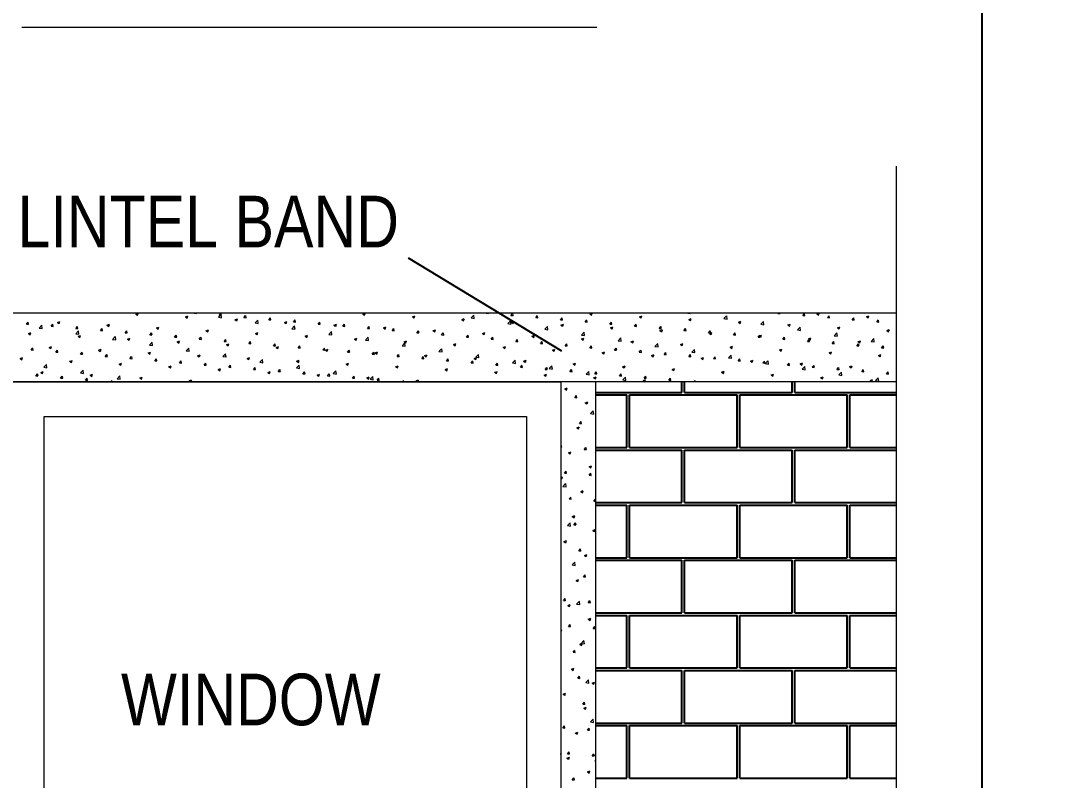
# Model space of a CAD drawing. Header units: metres. Extents: x 385023 to 385532, y 1408468 to 1408621.
# Drawn here: x 385198.04 to 385206.05, y 1408488.89 to 1408494.77 of the extents above; entities that cross this region are included whole.
import ezdxf

# ---------------------------------------------------------------- set-up
doc = ezdxf.new("R2010")
doc.units = ezdxf.units.M
doc.header["$MEASUREMENT"] = 0
doc.styles.add('stylus', font='ARIALN.TTF')

# ---------------------------------------------------------------- blocks, each defined once
blk = doc.blocks.new('A$C222665A7')
at = {"color": 3, "lineweight": 5, "ltscale": 2}
blk.add_line((45.1742, 27.975), (45.1742, 0), dxfattribs=at)
at = {"color": 3, "lineweight": 5}
for p, q in [((36.5329, 15.3448), (41.7069, 15.3448)), ((44.4016, 3.6051), (44.4016, 14.0958)), ((44.4016, 12.7746), (33.4079, 12.7746)), ((37.5603, 12.7646), (37.582, 12.7729)), ((37.5603, 12.7646), (37.5757, 12.7542)), ((37.576, 12.7539), (37.5823, 12.7726)), ((38.0056, 12.7398), (38.0273, 12.7481)), ((38.0056, 12.7398), (38.021, 12.7294)), ((38.0214, 12.729), (38.0276, 12.7478)), ((38.0878, 12.7722), (38.0898, 12.7746)), ((38.0878, 12.7722), (38.1063, 12.7705)), ((38.1066, 12.7702), (38.1058, 12.7746)), ((38.3021, 12.7362), (38.3262, 12.7613)), ((38.31, 12.7527), (38.325, 12.7705)), ((38.31, 12.7527), (38.3285, 12.7511)), ((38.3289, 12.7508), (38.3253, 12.7702)), ((38.33, 12.7316), (38.3265, 12.761)), ((38.5323, 12.7333), (38.5472, 12.7511)), ((38.5511, 12.7313), (38.5476, 12.7507)), ((39.602, 12.7653), (39.6237, 12.7736)), ((39.602, 12.7653), (39.6174, 12.7549)), ((39.6178, 12.7545), (39.624, 12.7733)), ((40.0473, 12.7404), (40.069, 12.7488)), ((40.0473, 12.7404), (40.0628, 12.73)), ((40.0631, 12.7297), (40.0694, 12.7484)), ((40.576, 12.7303), (40.6001, 12.7554)), ((40.6039, 12.7257), (40.6005, 12.7551)), ((40.7119, 12.7719), (40.7142, 12.7746)), ((40.7119, 12.7719), (40.7305, 12.7703)), ((40.7308, 12.77), (40.73, 12.7746)), ((40.9342, 12.7525), (40.9492, 12.7703)), ((40.9342, 12.7525), (40.9527, 12.7508)), ((40.9531, 12.7505), (40.9495, 12.7699)), ((41.1565, 12.733), (41.1714, 12.7508)), ((41.1753, 12.7311), (41.1718, 12.7505)), ((41.6437, 12.7659), (41.6654, 12.7743)), ((41.6437, 12.7659), (41.6591, 12.7555)), ((41.6595, 12.7552), (41.6658, 12.7739)), ((42.0891, 12.7411), (42.1108, 12.7494)), ((42.0891, 12.7411), (42.1045, 12.7307)), ((42.1048, 12.7304), (42.1111, 12.7491)), ((42.5261, 12.7746), (42.5468, 12.7714)), ((42.5471, 12.7711), (42.5467, 12.7746)), ((42.8499, 12.7244), (42.8741, 12.7496)), ((42.8779, 12.7198), (42.8744, 12.7492)), ((43.3361, 12.7716), (43.3386, 12.7746)), ((43.3361, 12.7716), (43.3547, 12.77)), ((43.355, 12.7697), (43.3541, 12.7746)), ((43.5584, 12.7522), (43.5734, 12.77)), ((43.5584, 12.7522), (43.5769, 12.7506)), ((43.5773, 12.7502), (43.5737, 12.7697)), ((43.6855, 12.7666), (43.7063, 12.7746)), ((43.6855, 12.7666), (43.7009, 12.7562)), ((43.7012, 12.7559), (43.7075, 12.7746)), ((43.7807, 12.7328), (43.7956, 12.7506)), ((43.7995, 12.7308), (43.796, 12.7502)), ((44.1308, 12.7418), (44.1525, 12.7501)), ((44.1308, 12.7418), (44.1462, 12.7314)), ((44.1466, 12.7311), (44.1528, 12.7498)), ((36.5749, 12.6752), (36.5898, 12.693)), ((36.5749, 12.6752), (36.5934, 12.6736)), ((36.5937, 12.6732), (36.5902, 12.6927)), ((36.6895, 12.6395), (36.7137, 12.6646)), ((36.7174, 12.6349), (36.714, 12.6643)), ((36.7972, 12.6557), (36.8121, 12.6736)), ((36.7972, 12.6557), (36.8157, 12.6541)), ((36.816, 12.6538), (36.8124, 12.6732)), ((36.8546, 12.6895), (36.8762, 12.6978)), ((36.8546, 12.6895), (36.87, 12.6791)), ((36.8703, 12.6787), (36.8766, 12.6975)), ((37.0194, 12.6363), (37.0344, 12.6541)), ((37.0383, 12.6344), (37.0347, 12.6538)), ((37.2999, 12.6646), (37.3216, 12.673)), ((37.2999, 12.6646), (37.3153, 12.6542)), ((37.3156, 12.6539), (37.3219, 12.6726)), ((37.7452, 12.6398), (37.7669, 12.6482)), ((37.761, 12.6291), (37.7673, 12.6478)), ((38.3021, 12.7362), (38.3296, 12.7319)), ((38.4509, 12.715), (38.4726, 12.7233)), ((38.4509, 12.715), (38.4664, 12.7046)), ((38.4667, 12.7042), (38.473, 12.723)), ((38.5323, 12.7333), (38.5508, 12.7317)), ((38.6328, 12.6849), (38.6569, 12.71)), ((38.6328, 12.6849), (38.6603, 12.6806)), ((38.6607, 12.6803), (38.6573, 12.7097)), ((38.7545, 12.7138), (38.7695, 12.7316)), ((38.7545, 12.7138), (38.7731, 12.7122)), ((38.7734, 12.7119), (38.7698, 12.7313)), ((38.8963, 12.6901), (38.918, 12.6985)), ((38.8963, 12.6901), (38.9117, 12.6797)), ((38.912, 12.6794), (38.9183, 12.6981)), ((38.9635, 12.6336), (38.9876, 12.6588)), ((38.9768, 12.6944), (38.9918, 12.7122)), ((38.9768, 12.6944), (38.9953, 12.6928)), ((38.9914, 12.629), (38.988, 12.6584)), ((38.9957, 12.6924), (38.9921, 12.7119)), ((39.1991, 12.6749), (39.214, 12.6927)), ((39.1991, 12.6749), (39.2176, 12.6733)), ((39.2179, 12.673), (39.2144, 12.6924)), ((39.3416, 12.6653), (39.3633, 12.6736)), ((39.3416, 12.6653), (39.357, 12.6549)), ((39.3574, 12.6546), (39.3637, 12.6733)), ((39.4213, 12.6555), (39.4363, 12.6733)), ((39.4213, 12.6555), (39.4399, 12.6539)), ((39.4402, 12.6535), (39.4366, 12.673)), ((39.6436, 12.636), (39.6586, 12.6538)), ((39.6625, 12.6341), (39.6589, 12.6535)), ((39.787, 12.6405), (39.8087, 12.6488)), ((39.8027, 12.6298), (39.809, 12.6485)), ((40.4927, 12.7156), (40.5144, 12.724)), ((40.4927, 12.7156), (40.5081, 12.7052)), ((40.5084, 12.7049), (40.5147, 12.7236)), ((40.576, 12.7303), (40.6036, 12.726)), ((40.9067, 12.679), (40.9309, 12.7042)), ((40.9067, 12.679), (40.9343, 12.6747)), ((40.9346, 12.6744), (40.9312, 12.7038)), ((40.938, 12.6908), (40.9597, 12.6991)), ((40.938, 12.6908), (40.9534, 12.6804)), ((40.9538, 12.6801), (40.9601, 12.6988)), ((41.1565, 12.733), (41.175, 12.7314)), ((41.2374, 12.6277), (41.2616, 12.6529)), ((41.2653, 12.6231), (41.2619, 12.6525)), ((41.3787, 12.7136), (41.3937, 12.7314)), ((41.3787, 12.7136), (41.3973, 12.7119)), ((41.3834, 12.666), (41.4051, 12.6743)), ((41.3834, 12.666), (41.3988, 12.6556)), ((41.3976, 12.7116), (41.394, 12.731)), ((41.3991, 12.6553), (41.4054, 12.674)), ((41.601, 12.6941), (41.616, 12.7119)), ((41.601, 12.6941), (41.6195, 12.6925)), ((41.6199, 12.6922), (41.6163, 12.7116)), ((41.8233, 12.6747), (41.8382, 12.6925)), ((41.8233, 12.6747), (41.8418, 12.6731)), ((41.8287, 12.6412), (41.8504, 12.6495)), ((41.8421, 12.6727), (41.8386, 12.6922)), ((41.8445, 12.6304), (41.8507, 12.6492)), ((42.0455, 12.6552), (42.0605, 12.673)), ((42.0455, 12.6552), (42.0641, 12.6536)), ((42.0644, 12.6533), (42.0608, 12.6727)), ((42.2678, 12.6358), (42.2828, 12.6536)), ((42.2867, 12.6338), (42.2831, 12.6533)), ((42.5344, 12.7163), (42.5561, 12.7246)), ((42.5344, 12.7163), (42.5498, 12.7059)), ((42.5502, 12.7056), (42.5565, 12.7243)), ((42.8499, 12.7244), (42.8775, 12.7201)), ((42.9798, 12.6915), (43.0014, 12.6998)), ((42.9798, 12.6915), (42.9952, 12.6811)), ((42.9955, 12.6808), (43.0018, 12.6995)), ((43.1807, 12.6731), (43.2048, 12.6983)), ((43.1807, 12.6731), (43.2082, 12.6688)), ((43.2086, 12.6685), (43.2051, 12.6979)), ((43.4251, 12.6667), (43.4468, 12.675)), ((43.4251, 12.6667), (43.4405, 12.6563)), ((43.4408, 12.6559), (43.4471, 12.6747)), ((43.5114, 12.6218), (43.5355, 12.647)), ((43.5393, 12.6172), (43.5359, 12.6466)), ((43.7807, 12.7328), (43.7992, 12.7311)), ((43.8704, 12.6418), (43.8921, 12.6502)), ((43.8862, 12.6311), (43.8925, 12.6498)), ((44.0029, 12.7133), (44.0179, 12.7311)), ((44.0029, 12.7133), (44.0215, 12.7117)), ((44.0218, 12.7114), (44.0182, 12.7308)), ((44.2252, 12.6939), (44.2401, 12.7117)), ((44.2252, 12.6939), (44.2437, 12.6922)), ((44.2441, 12.6919), (44.2405, 12.7113)), ((36.5942, 12.5895), (36.6159, 12.5978)), ((36.5942, 12.5895), (36.6096, 12.5791)), ((36.6099, 12.5788), (36.6162, 12.5975)), ((36.6895, 12.6395), (36.7171, 12.6352)), ((37.0194, 12.6363), (37.0379, 12.6347)), ((37.0203, 12.5882), (37.0444, 12.6133)), ((37.0203, 12.5882), (37.0478, 12.5839)), ((37.0395, 12.5647), (37.0612, 12.573)), ((37.0395, 12.5647), (37.0549, 12.5543)), ((37.0482, 12.5836), (37.0447, 12.613)), ((37.0553, 12.554), (37.0616, 12.5727)), ((37.2417, 12.6169), (37.2566, 12.6347)), ((37.2417, 12.6169), (37.2602, 12.6152)), ((37.2605, 12.6149), (37.257, 12.6343)), ((37.351, 12.5369), (37.3751, 12.5621)), ((37.3789, 12.5323), (37.3755, 12.5617)), ((37.4639, 12.5974), (37.4789, 12.6152)), ((37.4639, 12.5974), (37.4825, 12.5958)), ((37.4828, 12.5955), (37.4792, 12.6149)), ((37.6862, 12.578), (37.7012, 12.5958)), ((37.6862, 12.578), (37.7047, 12.5763)), ((37.7051, 12.576), (37.7015, 12.5954)), ((37.7452, 12.6398), (37.7606, 12.6294)), ((37.9085, 12.5585), (37.9234, 12.5763)), ((37.9085, 12.5585), (37.927, 12.5569)), ((37.9273, 12.5566), (37.9238, 12.576)), ((38.1307, 12.5391), (38.1457, 12.5569)), ((38.1496, 12.5371), (38.146, 12.5565)), ((38.1906, 12.615), (38.2123, 12.6233)), ((38.1906, 12.615), (38.206, 12.6046)), ((38.2063, 12.6043), (38.2126, 12.623)), ((38.6359, 12.5902), (38.6576, 12.5985)), ((38.6359, 12.5902), (38.6513, 12.5798)), ((38.6517, 12.5795), (38.658, 12.5982)), ((38.9635, 12.6336), (38.991, 12.6293)), ((39.0813, 12.5654), (39.103, 12.5737)), ((39.0813, 12.5654), (39.0967, 12.555)), ((39.097, 12.5546), (39.1033, 12.5734)), ((39.2942, 12.5823), (39.3183, 12.6075)), ((39.2942, 12.5823), (39.3218, 12.578)), ((39.3221, 12.5777), (39.3187, 12.6071)), ((39.6249, 12.531), (39.6491, 12.5562)), ((39.6436, 12.636), (39.6621, 12.6344)), ((39.6528, 12.5264), (39.6494, 12.5558)), ((39.787, 12.6405), (39.8024, 12.6301)), ((39.8659, 12.6166), (39.8808, 12.6344)), ((39.8659, 12.6166), (39.8844, 12.615)), ((39.8847, 12.6146), (39.8812, 12.6341)), ((40.0881, 12.5972), (40.1031, 12.615)), ((40.0881, 12.5972), (40.1067, 12.5955)), ((40.107, 12.5952), (40.1034, 12.6146)), ((40.2323, 12.6157), (40.254, 12.624)), ((40.2323, 12.6157), (40.2477, 12.6053)), ((40.2481, 12.605), (40.2543, 12.6237)), ((40.3104, 12.5777), (40.3254, 12.5955)), ((40.3104, 12.5777), (40.3289, 12.5761)), ((40.3293, 12.5758), (40.3257, 12.5952)), ((40.5327, 12.5583), (40.5476, 12.5761)), ((40.5327, 12.5583), (40.5512, 12.5566)), ((40.5515, 12.5563), (40.548, 12.5757)), ((40.6776, 12.5909), (40.6993, 12.5992)), ((40.6776, 12.5909), (40.6931, 12.5805)), ((40.6934, 12.5801), (40.6997, 12.5989)), ((40.7549, 12.5388), (40.7699, 12.5566)), ((40.7738, 12.5369), (40.7702, 12.5563)), ((41.123, 12.566), (41.1447, 12.5744)), ((41.123, 12.566), (41.1384, 12.5556)), ((41.1387, 12.5553), (41.145, 12.574)), ((41.2374, 12.6277), (41.265, 12.6234)), ((41.5682, 12.5764), (41.5923, 12.6016)), ((41.5682, 12.5764), (41.5957, 12.5721)), ((41.5961, 12.5718), (41.5926, 12.6012)), ((41.8287, 12.6412), (41.8441, 12.6308)), ((42.2678, 12.6358), (42.2863, 12.6342)), ((42.274, 12.6164), (42.2957, 12.6247)), ((42.274, 12.6164), (42.2895, 12.606)), ((42.2898, 12.6056), (42.2961, 12.6244)), ((42.4901, 12.6163), (42.505, 12.6341)), ((42.4901, 12.6163), (42.5086, 12.6147)), ((42.5089, 12.6144), (42.5054, 12.6338)), ((42.7123, 12.5969), (42.7273, 12.6147)), ((42.7123, 12.5969), (42.7309, 12.5953)), ((42.7194, 12.5915), (42.7411, 12.5999)), ((42.7194, 12.5915), (42.7348, 12.5811)), ((42.7312, 12.5949), (42.7276, 12.6144)), ((42.7351, 12.5808), (42.7414, 12.5995)), ((42.9346, 12.5774), (42.9495, 12.5953)), ((42.9346, 12.5774), (42.9531, 12.5758)), ((42.9535, 12.5755), (42.9499, 12.5949)), ((43.1569, 12.558), (43.1718, 12.5758)), ((43.1569, 12.558), (43.1754, 12.5564)), ((43.1647, 12.5667), (43.1864, 12.575)), ((43.1647, 12.5667), (43.1801, 12.5563)), ((43.1757, 12.5561), (43.1722, 12.5755)), ((43.1805, 12.556), (43.1868, 12.5747)), ((43.3791, 12.5386), (43.3941, 12.5564)), ((43.398, 12.5366), (43.3944, 12.556)), ((43.5114, 12.6218), (43.5389, 12.6175)), ((43.8421, 12.5705), (43.8662, 12.5957)), ((43.8421, 12.5705), (43.8697, 12.5663)), ((43.87, 12.5659), (43.8666, 12.5954)), ((43.8704, 12.6418), (43.8858, 12.6315)), ((44.3158, 12.617), (44.3375, 12.6254)), ((44.3158, 12.617), (44.3312, 12.6066)), ((44.3315, 12.6063), (44.3378, 12.625)), ((36.6179, 12.4421), (36.6328, 12.4599)), ((36.7792, 12.4647), (36.8008, 12.4731)), ((36.7792, 12.4647), (36.7946, 12.4544)), ((36.7949, 12.454), (36.8012, 12.4727)), ((37.351, 12.5369), (37.3785, 12.5326)), ((37.4849, 12.5399), (37.5066, 12.5482)), ((37.4849, 12.5399), (37.5003, 12.5295)), ((37.5006, 12.5292), (37.5069, 12.5479)), ((37.6817, 12.4856), (37.7058, 12.5108)), ((37.6817, 12.4856), (37.7093, 12.4813)), ((37.7096, 12.481), (37.7062, 12.5104)), ((37.9302, 12.5151), (37.9519, 12.5234)), ((37.9302, 12.5151), (37.9456, 12.5047)), ((37.946, 12.5043), (37.9522, 12.5231)), ((38.1307, 12.5391), (38.1493, 12.5375)), ((38.353, 12.5196), (38.368, 12.5374)), ((38.353, 12.5196), (38.3715, 12.518)), ((38.3719, 12.5177), (38.3683, 12.5371)), ((38.3755, 12.4902), (38.3972, 12.4986)), ((38.3755, 12.4902), (38.391, 12.4798)), ((38.3913, 12.4795), (38.3976, 12.4982)), ((38.5753, 12.5002), (38.5902, 12.518)), ((38.5753, 12.5002), (38.5938, 12.4986)), ((38.5941, 12.4982), (38.5906, 12.5177)), ((38.7975, 12.4807), (38.8125, 12.4985)), ((38.7975, 12.4807), (38.8161, 12.4791)), ((38.8164, 12.4788), (38.8128, 12.4982)), ((38.8209, 12.4654), (38.8426, 12.4738)), ((38.8209, 12.4654), (38.8363, 12.455)), ((38.8366, 12.4547), (38.8429, 12.4734)), ((39.0198, 12.4613), (39.0348, 12.4791)), ((39.0198, 12.4613), (39.0383, 12.4597)), ((39.0387, 12.4593), (39.0351, 12.4788)), ((39.2421, 12.4418), (39.257, 12.4596)), ((39.5266, 12.5406), (39.5483, 12.5489)), ((39.5266, 12.5406), (39.542, 12.5302)), ((39.5424, 12.5298), (39.5486, 12.5486)), ((39.6249, 12.531), (39.6525, 12.5267)), ((39.9556, 12.4797), (39.9798, 12.5049)), ((39.9556, 12.4797), (39.9832, 12.4754)), ((39.9719, 12.5157), (39.9936, 12.5241)), ((39.9719, 12.5157), (39.9874, 12.5053)), ((39.9836, 12.4751), (39.9801, 12.5045)), ((39.9877, 12.505), (39.994, 12.5237)), ((40.4173, 12.4909), (40.439, 12.4992)), ((40.4173, 12.4909), (40.4327, 12.4805)), ((40.433, 12.4802), (40.4393, 12.4989)), ((40.7549, 12.5388), (40.7735, 12.5372)), ((40.8626, 12.4661), (40.8843, 12.4744)), ((40.8626, 12.4661), (40.878, 12.4557)), ((40.8784, 12.4554), (40.8847, 12.4741)), ((40.9772, 12.5194), (40.9922, 12.5372)), ((40.9772, 12.5194), (40.9957, 12.5178)), ((40.9961, 12.5174), (40.9925, 12.5368)), ((41.1995, 12.4999), (41.2144, 12.5177)), ((41.1995, 12.4999), (41.218, 12.4983)), ((41.2183, 12.498), (41.2148, 12.5174)), ((41.4217, 12.4805), (41.4367, 12.4983)), ((41.4217, 12.4805), (41.4403, 12.4789)), ((41.4406, 12.4785), (41.437, 12.498)), ((41.5683, 12.5412), (41.59, 12.5496)), ((41.5683, 12.5412), (41.5837, 12.5308)), ((41.5841, 12.5305), (41.5904, 12.5492)), ((41.644, 12.461), (41.6589, 12.4788)), ((41.644, 12.461), (41.6625, 12.4594)), ((41.6629, 12.4591), (41.6593, 12.4785)), ((41.8989, 12.5251), (41.923, 12.5503)), ((41.8989, 12.5251), (41.9264, 12.5209)), ((41.9268, 12.5205), (41.9234, 12.55)), ((42.0137, 12.5164), (42.0354, 12.5247)), ((42.0137, 12.5164), (42.0291, 12.506)), ((42.0294, 12.5057), (42.0357, 12.5244)), ((42.2296, 12.4738), (42.2537, 12.499)), ((42.2296, 12.4738), (42.2572, 12.4696)), ((42.2575, 12.4692), (42.2541, 12.4987)), ((42.459, 12.4916), (42.4807, 12.4999)), ((42.459, 12.4916), (42.4744, 12.4812)), ((42.4748, 12.4809), (42.4811, 12.4996)), ((42.9044, 12.4668), (42.926, 12.4751)), ((42.9044, 12.4668), (42.9198, 12.4564)), ((42.9201, 12.456), (42.9264, 12.4748)), ((43.3791, 12.5386), (43.3977, 12.5369)), ((43.6014, 12.5191), (43.6163, 12.5369)), ((43.6014, 12.5191), (43.6199, 12.5175)), ((43.6101, 12.5419), (43.6318, 12.5502)), ((43.6101, 12.5419), (43.6255, 12.5315)), ((43.6203, 12.5172), (43.6167, 12.5366)), ((43.6258, 12.5312), (43.6321, 12.5499)), ((43.8237, 12.4997), (43.8386, 12.5175)), ((43.8237, 12.4997), (43.8422, 12.498)), ((43.8425, 12.4977), (43.839, 12.5171)), ((44.0459, 12.4802), (44.0609, 12.498)), ((44.0459, 12.4802), (44.0645, 12.4786)), ((44.0554, 12.5171), (44.0771, 12.5254)), ((44.0554, 12.5171), (44.0708, 12.5067)), ((44.0648, 12.4783), (44.0612, 12.4977)), ((44.0712, 12.5064), (44.0774, 12.5251)), ((44.1728, 12.5192), (44.197, 12.5444)), ((44.1728, 12.5192), (44.2004, 12.515)), ((44.2007, 12.5146), (44.1973, 12.5441)), ((44.2682, 12.4608), (44.2831, 12.4786)), ((44.2682, 12.4608), (44.2867, 12.4592)), ((44.2871, 12.4588), (44.2835, 12.4782)), ((36.5188, 12.3648), (36.5405, 12.3731)), ((36.5345, 12.3541), (36.5408, 12.3728)), ((36.6179, 12.4421), (36.6364, 12.4405)), ((36.6367, 12.4402), (36.6332, 12.4596)), ((36.8401, 12.4227), (36.8551, 12.4405)), ((36.8401, 12.4227), (36.8587, 12.421)), ((36.859, 12.4207), (36.8554, 12.4401)), ((37.0624, 12.4032), (37.0774, 12.421)), ((37.0624, 12.4032), (37.0809, 12.4016)), ((37.0813, 12.4013), (37.0777, 12.4207)), ((37.2245, 12.4399), (37.2462, 12.4483)), ((37.2245, 12.4399), (37.2399, 12.4295)), ((37.2403, 12.4292), (37.2465, 12.4479)), ((37.2847, 12.3838), (37.2996, 12.4016)), ((37.2847, 12.3838), (37.3032, 12.3821)), ((37.3035, 12.3818), (37.3, 12.4012)), ((37.5069, 12.3643), (37.5219, 12.3821)), ((37.5258, 12.3624), (37.5222, 12.3818)), ((37.6698, 12.4151), (37.6915, 12.4234)), ((37.6698, 12.4151), (37.6852, 12.4047)), ((37.6856, 12.4044), (37.6919, 12.4231)), ((38.0124, 12.4343), (38.0366, 12.4595)), ((38.0124, 12.4343), (38.04, 12.43)), ((38.0403, 12.4297), (38.0369, 12.4591)), ((38.1152, 12.3903), (38.1369, 12.3986)), ((38.1152, 12.3903), (38.1306, 12.3799)), ((38.1309, 12.3796), (38.1372, 12.3983)), ((38.3431, 12.383), (38.3673, 12.4082)), ((38.3431, 12.383), (38.3707, 12.3788)), ((38.371, 12.3784), (38.3676, 12.4079)), ((38.5605, 12.3655), (38.5822, 12.3738)), ((38.5763, 12.3548), (38.5826, 12.3735)), ((39.2421, 12.4418), (39.2606, 12.4402)), ((39.2609, 12.4399), (39.2574, 12.4593)), ((39.2662, 12.4406), (39.2879, 12.4489)), ((39.2662, 12.4406), (39.2816, 12.4302)), ((39.282, 12.4299), (39.2883, 12.4486)), ((39.4643, 12.4224), (39.4793, 12.4402)), ((39.4643, 12.4224), (39.4829, 12.4208)), ((39.4832, 12.4204), (39.4796, 12.4399)), ((39.6866, 12.403), (39.7015, 12.4208)), ((39.6866, 12.403), (39.7051, 12.4013)), ((39.7055, 12.401), (39.7019, 12.4204)), ((39.7116, 12.4158), (39.7333, 12.4241)), ((39.7116, 12.4158), (39.727, 12.4054)), ((39.7273, 12.4051), (39.7336, 12.4238)), ((39.9089, 12.3835), (39.9238, 12.4013)), ((39.9089, 12.3835), (39.9274, 12.3819)), ((39.9277, 12.3816), (39.9242, 12.401)), ((40.1311, 12.3641), (40.1461, 12.3819)), ((40.15, 12.3621), (40.1464, 12.3815)), ((40.1569, 12.391), (40.1786, 12.3993)), ((40.1569, 12.391), (40.1723, 12.3806)), ((40.1727, 12.3802), (40.1789, 12.399)), ((40.2864, 12.4284), (40.3105, 12.4536)), ((40.2864, 12.4284), (40.3139, 12.4242)), ((40.3143, 12.4238), (40.3108, 12.4533)), ((40.6022, 12.3662), (40.6239, 12.3745)), ((40.6171, 12.3771), (40.6412, 12.4023)), ((40.6171, 12.3771), (40.6446, 12.3729)), ((40.618, 12.3554), (40.6243, 12.3742)), ((40.645, 12.3725), (40.6416, 12.402)), ((41.308, 12.4413), (41.3297, 12.4496)), ((41.308, 12.4413), (41.3234, 12.4309)), ((41.3237, 12.4306), (41.33, 12.4493)), ((41.7533, 12.4165), (41.775, 12.4248)), ((41.7533, 12.4165), (41.7687, 12.4061)), ((41.7691, 12.4057), (41.7753, 12.4245)), ((41.8663, 12.4416), (41.8812, 12.4594)), ((41.8663, 12.4416), (41.8848, 12.44)), ((41.8851, 12.4396), (41.8816, 12.4591)), ((42.0885, 12.4221), (42.1035, 12.4399)), ((42.0885, 12.4221), (42.1071, 12.4205)), ((42.1074, 12.4202), (42.1038, 12.4396)), ((42.1986, 12.3916), (42.2203, 12.4)), ((42.1986, 12.3916), (42.2141, 12.3812)), ((42.2144, 12.3809), (42.2207, 12.3996)), ((42.3108, 12.4027), (42.3257, 12.4205)), ((42.3108, 12.4027), (42.3293, 12.4011)), ((42.3297, 12.4007), (42.3261, 12.4202)), ((42.5331, 12.3833), (42.548, 12.4011)), ((42.5331, 12.3833), (42.5516, 12.3816)), ((42.5519, 12.3813), (42.5484, 12.4007)), ((42.5603, 12.4225), (42.5844, 12.4477)), ((42.5603, 12.4225), (42.5879, 12.4183)), ((42.5882, 12.4179), (42.5848, 12.4474)), ((42.644, 12.3668), (42.6657, 12.3752)), ((42.644, 12.3668), (42.6594, 12.3564)), ((42.6597, 12.3561), (42.666, 12.3748)), ((42.7553, 12.3638), (42.7703, 12.3816)), ((42.7742, 12.3619), (42.7706, 12.3813)), ((42.891, 12.3713), (42.9152, 12.3964)), ((42.891, 12.3713), (42.9186, 12.367)), ((42.9189, 12.3666), (42.9155, 12.3961)), ((43.3497, 12.442), (43.3714, 12.4503)), ((43.3497, 12.442), (43.3651, 12.4316)), ((43.3655, 12.4312), (43.3717, 12.45)), ((43.795, 12.4171), (43.8167, 12.4255)), ((43.795, 12.4171), (43.8104, 12.4067)), ((43.8108, 12.4064), (43.8171, 12.4251)), ((44.2404, 12.3923), (44.2621, 12.4006)), ((44.2404, 12.3923), (44.2558, 12.3819)), ((44.2561, 12.3816), (44.2624, 12.4003)), ((36.5188, 12.3648), (36.5342, 12.3544)), ((36.7306, 12.2863), (36.7548, 12.3115)), ((36.7306, 12.2863), (36.7582, 12.2821)), ((36.7585, 12.2817), (36.7551, 12.3112)), ((36.9641, 12.34), (36.9858, 12.3483)), ((36.9641, 12.34), (36.9795, 12.3296)), ((36.9799, 12.3293), (36.9862, 12.348)), ((37.4095, 12.3152), (37.4312, 12.3235)), ((37.4095, 12.3152), (37.4249, 12.3048)), ((37.4252, 12.3044), (37.4315, 12.3232)), ((37.5069, 12.3643), (37.5255, 12.3627)), ((37.7292, 12.3449), (37.7442, 12.3627)), ((37.7292, 12.3449), (37.7477, 12.3433)), ((37.7481, 12.3429), (37.7445, 12.3623)), ((37.8548, 12.2903), (37.8765, 12.2987)), ((37.8548, 12.2903), (37.8702, 12.28)), ((37.8706, 12.2796), (37.8768, 12.2983)), ((37.9515, 12.3254), (37.9664, 12.3432)), ((37.9515, 12.3254), (37.97, 12.3238)), ((37.9703, 12.3235), (37.9668, 12.3429)), ((38.1737, 12.306), (38.1887, 12.3238)), ((38.1737, 12.306), (38.1923, 12.3044)), ((38.1926, 12.304), (38.189, 12.3235)), ((38.3001, 12.2655), (38.3218, 12.2739)), ((38.396, 12.2865), (38.4109, 12.3043)), ((38.396, 12.2865), (38.4145, 12.2849)), ((38.4149, 12.2846), (38.4113, 12.304)), ((38.5605, 12.3655), (38.5759, 12.3551)), ((38.6183, 12.2671), (38.6332, 12.2849)), ((38.6371, 12.2651), (38.6336, 12.2846)), ((38.6739, 12.3317), (38.698, 12.3569)), ((38.6739, 12.3317), (38.7014, 12.3275)), ((38.7018, 12.3271), (38.6983, 12.3566)), ((39.0046, 12.2804), (39.0287, 12.3056)), ((39.0046, 12.2804), (39.0321, 12.2762)), ((39.0059, 12.3407), (39.0276, 12.349)), ((39.0059, 12.3407), (39.0213, 12.3303)), ((39.0216, 12.3299), (39.0279, 12.3487)), ((39.0325, 12.2758), (39.0291, 12.3053)), ((39.4512, 12.3158), (39.4729, 12.3242)), ((39.4512, 12.3158), (39.4666, 12.3054)), ((39.467, 12.3051), (39.4732, 12.3238)), ((39.8965, 12.291), (39.9182, 12.2994)), ((39.8965, 12.291), (39.912, 12.2806)), ((39.9123, 12.2803), (39.9186, 12.299)), ((40.1311, 12.3641), (40.1497, 12.3624)), ((40.3419, 12.2662), (40.3636, 12.2745)), ((40.3534, 12.3446), (40.3683, 12.3624)), ((40.3534, 12.3446), (40.3719, 12.343)), ((40.3576, 12.2555), (40.3639, 12.2742)), ((40.3723, 12.3427), (40.3687, 12.3621)), ((40.5757, 12.3252), (40.5906, 12.343)), ((40.5757, 12.3252), (40.5942, 12.3236)), ((40.5945, 12.3232), (40.591, 12.3426)), ((40.6022, 12.3662), (40.6177, 12.3558)), ((40.7979, 12.3057), (40.8129, 12.3235)), ((40.7979, 12.3057), (40.8165, 12.3041)), ((40.8168, 12.3038), (40.8132, 12.3232)), ((40.9478, 12.3258), (40.9719, 12.351)), ((40.9478, 12.3258), (40.9754, 12.3216)), ((40.9757, 12.3212), (40.9723, 12.3507)), ((41.0202, 12.2863), (41.0351, 12.3041)), ((41.0202, 12.2863), (41.0387, 12.2847)), ((41.0391, 12.2843), (41.0355, 12.3038)), ((41.0476, 12.3413), (41.0693, 12.3497)), ((41.0476, 12.3413), (41.063, 12.3309)), ((41.0633, 12.3306), (41.0696, 12.3493)), ((41.2425, 12.2668), (41.2574, 12.2846)), ((41.2613, 12.2649), (41.2578, 12.2843)), ((41.2785, 12.2746), (41.3027, 12.2997)), ((41.2785, 12.2746), (41.3061, 12.2703)), ((41.3064, 12.27), (41.303, 12.2994)), ((41.4929, 12.3165), (41.5146, 12.3248)), ((41.4929, 12.3165), (41.5083, 12.3061)), ((41.5087, 12.3058), (41.515, 12.3245)), ((41.9383, 12.2917), (41.96, 12.3)), ((41.9383, 12.2917), (41.9537, 12.2813)), ((41.954, 12.281), (41.9603, 12.2997)), ((42.3836, 12.2669), (42.4053, 12.2752)), ((42.3994, 12.2562), (42.4057, 12.2749)), ((42.7553, 12.3638), (42.7739, 12.3622)), ((42.9776, 12.3444), (42.9925, 12.3622)), ((42.9776, 12.3444), (42.9961, 12.3427)), ((42.9965, 12.3424), (42.9929, 12.3618)), ((43.0893, 12.342), (43.111, 12.3503)), ((43.0893, 12.342), (43.1047, 12.3316)), ((43.1051, 12.3313), (43.1114, 12.35)), ((43.1999, 12.3249), (43.2148, 12.3427)), ((43.1999, 12.3249), (43.2184, 12.3233)), ((43.2187, 12.323), (43.2152, 12.3424)), ((43.2218, 12.32), (43.2459, 12.3451)), ((43.2218, 12.32), (43.2493, 12.3157)), ((43.2497, 12.3154), (43.2462, 12.3448)), ((43.4221, 12.3055), (43.4371, 12.3233)), ((43.4221, 12.3055), (43.4407, 12.3038)), ((43.441, 12.3035), (43.4374, 12.3229)), ((43.5347, 12.3172), (43.5564, 12.3255)), ((43.5347, 12.3172), (43.5501, 12.3068)), ((43.5504, 12.3065), (43.5567, 12.3252)), ((43.5525, 12.2687), (43.5766, 12.2938)), ((43.5804, 12.2641), (43.577, 12.2935)), ((43.6444, 12.286), (43.6593, 12.3038)), ((43.6444, 12.286), (43.6629, 12.2844)), ((43.6633, 12.2841), (43.6597, 12.3035)), ((43.8667, 12.2666), (43.8816, 12.2844)), ((43.8855, 12.2646), (43.882, 12.284)), ((43.98, 12.2924), (44.0017, 12.3007)), ((43.98, 12.2924), (43.9954, 12.282)), ((43.9958, 12.2816), (44.002, 12.3004)), ((36.6609, 12.209), (36.6758, 12.2268)), ((36.6609, 12.209), (36.6794, 12.2074)), ((36.6797, 12.2071), (36.6762, 12.2265)), ((36.7038, 12.24), (36.7255, 12.2484)), ((36.7038, 12.24), (36.7192, 12.2296)), ((36.7195, 12.2293), (36.7258, 12.248)), ((36.8831, 12.1896), (36.8981, 12.2074)), ((36.8831, 12.1896), (36.9017, 12.1879)), ((36.902, 12.1876), (36.8984, 12.207)), ((37.0613, 12.235), (37.0855, 12.2602)), ((37.0613, 12.235), (37.0889, 12.2308)), ((37.0892, 12.2304), (37.0858, 12.2599)), ((37.1054, 12.1701), (37.1203, 12.1879)), ((37.1243, 12.1682), (37.1207, 12.1876)), ((37.1491, 12.2152), (37.1708, 12.2235)), ((37.1491, 12.2152), (37.1645, 12.2048)), ((37.1649, 12.2045), (37.1711, 12.2232)), ((37.3921, 12.1837), (37.4162, 12.2089)), ((37.3921, 12.1837), (37.4196, 12.1795)), ((37.42, 12.1791), (37.4165, 12.2086)), ((37.5944, 12.1904), (37.6161, 12.1987)), ((37.5944, 12.1904), (37.6098, 12.18)), ((37.6102, 12.1797), (37.6165, 12.1984)), ((38.3001, 12.2655), (38.3156, 12.2551)), ((38.3159, 12.2548), (38.3222, 12.2735)), ((38.6183, 12.2671), (38.6368, 12.2655)), ((38.7455, 12.2407), (38.7672, 12.249)), ((38.7455, 12.2407), (38.7609, 12.2303)), ((38.7612, 12.23), (38.7675, 12.2487)), ((38.8405, 12.2476), (38.8555, 12.2655)), ((38.8405, 12.2476), (38.8591, 12.246)), ((38.8594, 12.2457), (38.8558, 12.2651)), ((39.0628, 12.2282), (39.0777, 12.246)), ((39.0628, 12.2282), (39.0813, 12.2266)), ((39.0817, 12.2263), (39.0781, 12.2457)), ((39.1908, 12.2159), (39.2125, 12.2242)), ((39.1908, 12.2159), (39.2062, 12.2055)), ((39.2066, 12.2052), (39.2129, 12.2239)), ((39.2851, 12.2088), (39.3, 12.2266)), ((39.2851, 12.2088), (39.3036, 12.2071)), ((39.3039, 12.2068), (39.3004, 12.2262)), ((39.3353, 12.2292), (39.3594, 12.2543)), ((39.3353, 12.2292), (39.3629, 12.2249)), ((39.3632, 12.2245), (39.3598, 12.254)), ((39.5073, 12.1893), (39.5223, 12.2071)), ((39.5073, 12.1893), (39.5259, 12.1877)), ((39.5262, 12.1874), (39.5226, 12.2068)), ((39.6362, 12.1911), (39.6579, 12.1994)), ((39.6362, 12.1911), (39.6516, 12.1807)), ((39.6519, 12.1804), (39.6582, 12.1991)), ((39.666, 12.1779), (39.6901, 12.203)), ((39.6939, 12.1733), (39.6905, 12.2027)), ((39.7296, 12.1699), (39.7445, 12.1877)), ((39.7485, 12.1679), (39.7449, 12.1873)), ((40.3419, 12.2662), (40.3573, 12.2558)), ((40.7872, 12.2414), (40.8089, 12.2497)), ((40.7872, 12.2414), (40.8026, 12.231)), ((40.803, 12.2307), (40.8093, 12.2494)), ((41.2326, 12.2166), (41.2543, 12.2249)), ((41.2326, 12.2166), (41.248, 12.2062)), ((41.2425, 12.2668), (41.261, 12.2652)), ((41.2483, 12.2058), (41.2546, 12.2246)), ((41.4647, 12.2474), (41.4797, 12.2652)), ((41.4647, 12.2474), (41.4833, 12.2458)), ((41.4836, 12.2454), (41.48, 12.2649)), ((41.6092, 12.2233), (41.6334, 12.2484)), ((41.6092, 12.2233), (41.6368, 12.219)), ((41.6371, 12.2187), (41.6337, 12.2481)), ((41.6779, 12.1918), (41.6996, 12.2001)), ((41.6779, 12.1918), (41.6933, 12.1814)), ((41.687, 12.2279), (41.7019, 12.2457)), ((41.687, 12.2279), (41.7055, 12.2263)), ((41.6937, 12.181), (41.6999, 12.1998)), ((41.7059, 12.226), (41.7023, 12.2454)), ((41.9093, 12.2085), (41.9242, 12.2263)), ((41.9093, 12.2085), (41.9278, 12.2069)), ((41.9281, 12.2065), (41.9246, 12.226)), ((41.94, 12.172), (41.9641, 12.1971)), ((41.9679, 12.1674), (41.9644, 12.1968)), ((42.1315, 12.1891), (42.1465, 12.2069)), ((42.1315, 12.1891), (42.1501, 12.1874)), ((42.1504, 12.1871), (42.1468, 12.2065)), ((42.3538, 12.1696), (42.3687, 12.1874)), ((42.3727, 12.1677), (42.3691, 12.1871)), ((42.3836, 12.2669), (42.399, 12.2565)), ((42.829, 12.2421), (42.8507, 12.2504)), ((42.829, 12.2421), (42.8444, 12.2317)), ((42.8447, 12.2313), (42.851, 12.2501)), ((43.2743, 12.2172), (43.296, 12.2256)), ((43.2743, 12.2172), (43.2897, 12.2068)), ((43.2901, 12.2065), (43.2963, 12.2252)), ((43.5525, 12.2687), (43.58, 12.2644)), ((43.7196, 12.1924), (43.7413, 12.2008)), ((43.7196, 12.1924), (43.735, 12.182)), ((43.7354, 12.1817), (43.7417, 12.2004)), ((43.8667, 12.2666), (43.8852, 12.265)), ((43.8832, 12.2174), (43.9073, 12.2425)), ((43.8832, 12.2174), (43.9107, 12.2131)), ((43.9111, 12.2128), (43.9077, 12.2422)), ((44.0889, 12.2471), (44.1039, 12.2649)), ((44.0889, 12.2471), (44.1075, 12.2455)), ((44.1078, 12.2452), (44.1042, 12.2646)), ((44.2139, 12.1661), (44.238, 12.1912)), ((44.2418, 12.1615), (44.2384, 12.1909)), ((44.3112, 12.2277), (44.3261, 12.2455)), ((44.3112, 12.2277), (44.3297, 12.2261)), ((44.3301, 12.2257), (44.3265, 12.2452)), ((44.4016, 12.1549), (33.4079, 12.1549)), ((36.4257, 12.1549), (41.3838, 12.1549)), ((37.1054, 12.1701), (37.1239, 12.1685)), ((37.3312, 12.1549), (37.3426, 12.1685)), ((37.3454, 12.1549), (37.343, 12.1682)), ((37.7443, 12.1549), (37.7469, 12.1576)), ((37.7475, 12.1549), (37.7473, 12.1573)), ((38.0398, 12.1656), (38.0615, 12.1739)), ((38.0398, 12.1656), (38.0552, 12.1552)), ((38.0555, 12.1549), (38.0618, 12.1736)), ((39.666, 12.1779), (39.6936, 12.1736)), ((39.7296, 12.1699), (39.7481, 12.1682)), ((39.9556, 12.1549), (39.9668, 12.1682)), ((39.9696, 12.1549), (39.9672, 12.1679)), ((40.0815, 12.1663), (40.1032, 12.1746)), ((40.0815, 12.1663), (40.0969, 12.1559)), ((40.0973, 12.1555), (40.1035, 12.1743)), ((41.3838, 12.1549), (41.3838, 6.577)), ((41.4175, 12.0918), (41.4392, 12.1001)), ((41.4175, 12.0918), (41.4329, 12.0814)), ((41.4333, 12.0811), (41.4396, 12.0998)), ((41.6937, 12.1549), (41.6937, 6.2671)), ((41.94, 12.172), (41.9675, 12.1677)), ((42.1232, 12.1669), (42.1449, 12.1753)), ((42.1232, 12.1669), (42.1387, 12.1565)), ((42.139, 12.1562), (42.1453, 12.1749)), ((42.3538, 12.1696), (42.3723, 12.168)), ((42.58, 12.1549), (42.591, 12.168)), ((42.5937, 12.1549), (42.5914, 12.1676)), ((44.165, 12.1676), (44.1867, 12.1759)), ((44.165, 12.1676), (44.1804, 12.1572)), ((44.1807, 12.1569), (44.187, 12.1756)), ((44.2139, 12.1661), (44.2415, 12.1618)), ((41.5077, 12.0143), (41.5227, 12.0321)), ((41.5077, 12.0143), (41.5263, 12.0127)), ((41.5266, 12.0123), (41.523, 12.0318)), ((41.6025, 11.967), (41.6242, 11.9754)), ((41.6025, 11.967), (41.6179, 11.9566)), ((41.6183, 11.9563), (41.6245, 11.975)), ((36.7356, 6.8869), (36.7356, 11.845)), ((36.7356, 11.845), (41.0739, 11.845)), ((41.0739, 11.845), (41.0739, 6.8869)), ((41.6503, 11.8701), (41.6745, 11.8953)), ((41.6503, 11.8701), (41.6779, 11.8658)), ((41.6782, 11.8655), (41.6748, 11.8949)), ((41.5271, 11.7423), (41.5488, 11.7507)), ((41.5271, 11.7423), (41.5425, 11.7319)), ((41.5429, 11.7316), (41.5491, 11.7503)), ((41.5507, 11.7812), (41.5657, 11.799)), ((41.5507, 11.7812), (41.5693, 11.7796)), ((41.5696, 11.7793), (41.566, 11.7987)), ((41.3838, 11.5923), (41.3848, 11.5934)), ((41.3838, 11.5823), (41.3864, 11.5854)), ((41.3838, 11.5665), (41.39, 11.5659)), ((41.3838, 11.5647), (41.3882, 11.564)), ((41.3886, 11.5636), (41.3852, 11.5931)), ((41.3903, 11.5656), (41.3867, 11.585)), ((41.5937, 11.5481), (41.6087, 11.5659)), ((41.5937, 11.5481), (41.6123, 11.5465)), ((41.6126, 11.5462), (41.609, 11.5656)), ((41.4517, 11.5176), (41.4734, 11.5259)), ((41.4517, 11.5176), (41.4671, 11.5072)), ((41.4675, 11.5069), (41.4737, 11.5256)), ((41.6914, 11.517), (41.6937, 11.5193)), ((41.6914, 11.517), (41.6937, 11.5166)), ((41.4145, 11.3345), (41.4294, 11.3523)), ((41.4333, 11.3325), (41.4297, 11.3519)), ((41.6367, 11.3929), (41.6584, 11.4012)), ((41.6367, 11.3929), (41.6521, 11.3825)), ((41.6524, 11.3821), (41.6587, 11.4009)), ((41.3838, 11.2958), (41.398, 11.3012)), ((41.3838, 11.2879), (41.3917, 11.2825)), ((41.3921, 11.2822), (41.3983, 11.3009)), ((41.4145, 11.3345), (41.433, 11.3328)), ((41.6367, 11.315), (41.6517, 11.3328)), ((41.6367, 11.315), (41.6552, 11.3134)), ((41.6556, 11.3131), (41.652, 11.3325)), ((41.4018, 11.2151), (41.4259, 11.2403)), ((41.4018, 11.2151), (41.4293, 11.2108)), ((41.4297, 11.2105), (41.4263, 11.2399)), ((41.5613, 11.1681), (41.583, 11.1765)), ((41.5613, 11.1681), (41.5767, 11.1577)), ((41.577, 11.1574), (41.5833, 11.1761)), ((41.4575, 11.1014), (41.4724, 11.1192)), ((41.4575, 11.1014), (41.476, 11.0998)), ((41.4763, 11.0994), (41.4727, 11.1189)), ((41.6797, 11.0819), (41.6937, 11.0986)), ((41.6797, 11.0819), (41.6937, 11.0807)), ((41.4429, 10.8619), (41.467, 10.8871)), ((41.4708, 10.8573), (41.4673, 10.8868)), ((41.4859, 10.9434), (41.5076, 10.9518)), ((41.4859, 10.9434), (41.5013, 10.933)), ((41.5005, 10.8683), (41.5154, 10.8861)), ((41.5016, 10.9327), (41.5079, 10.9514)), ((41.5193, 10.8663), (41.5157, 10.8858)), ((41.4429, 10.8619), (41.4704, 10.8577)), ((41.5005, 10.8683), (41.519, 10.8667)), ((41.6708, 10.8187), (41.6925, 10.827)), ((41.6708, 10.8187), (41.6863, 10.8083)), ((41.6866, 10.8079), (41.6929, 10.8267)), ((41.4105, 10.7187), (41.4322, 10.727)), ((41.4105, 10.7187), (41.4259, 10.7083)), ((41.4262, 10.708), (41.4325, 10.7267)), ((41.5434, 10.6352), (41.5584, 10.653)), ((41.5434, 10.6352), (41.562, 10.6336)), ((41.5623, 10.6332), (41.5587, 10.6527)), ((41.5954, 10.594), (41.6171, 10.6023)), ((41.6112, 10.5832), (41.6175, 10.602)), ((41.4839, 10.5088), (41.5081, 10.5339)), ((41.4839, 10.5088), (41.5115, 10.5045)), ((41.5118, 10.5042), (41.5084, 10.5336)), ((41.5954, 10.594), (41.6109, 10.5836)), ((41.5864, 10.4021), (41.6014, 10.4199)), ((41.6053, 10.4002), (41.6017, 10.4196)), ((41.52, 10.3692), (41.5417, 10.3776)), ((41.52, 10.3692), (41.5355, 10.3588)), ((41.5358, 10.3585), (41.5421, 10.3772)), ((41.5864, 10.4021), (41.605, 10.4005)), ((41.4072, 10.1885), (41.4221, 10.2063)), ((41.4072, 10.1885), (41.4257, 10.1868)), ((41.426, 10.1865), (41.4225, 10.2059)), ((41.4447, 10.1445), (41.4663, 10.1529)), ((41.4447, 10.1445), (41.4601, 10.1341)), ((41.4604, 10.1338), (41.4667, 10.1525)), ((41.525, 10.1556), (41.5492, 10.1808)), ((41.525, 10.1556), (41.5526, 10.1514)), ((41.5529, 10.151), (41.5495, 10.1805)), ((41.6294, 10.169), (41.6444, 10.1868)), ((41.6294, 10.169), (41.648, 10.1674)), ((41.6483, 10.1671), (41.6447, 10.1865)), ((41.4502, 9.9554), (41.4651, 9.9732)), ((41.4502, 9.9554), (41.4687, 9.9537)), ((41.469, 9.9534), (41.4655, 9.9728)), ((41.6296, 10.0198), (41.6513, 10.0281)), ((41.6296, 10.0198), (41.645, 10.0094)), ((41.6454, 10.009), (41.6517, 10.0278)), ((41.6724, 9.9359), (41.6874, 9.9537)), ((41.6913, 9.934), (41.6877, 9.9534)), ((41.3838, 9.9254), (41.3909, 9.9282)), ((41.3838, 9.91), (41.3847, 9.9094)), ((41.385, 9.9091), (41.3913, 9.9278)), ((41.6724, 9.9359), (41.691, 9.9343)), ((41.5542, 9.7951), (41.5759, 9.8034)), ((41.5542, 9.7951), (41.5696, 9.7847)), ((41.5661, 9.8025), (41.5902, 9.8276)), ((41.5661, 9.8025), (41.5937, 9.7982)), ((41.57, 9.7843), (41.5763, 9.8031)), ((41.594, 9.7979), (41.5906, 9.8273)), ((41.4932, 9.7223), (41.5081, 9.7401)), ((41.4932, 9.7223), (41.5117, 9.7207)), ((41.512, 9.7203), (41.5084, 9.7398)), ((41.4788, 9.5703), (41.5005, 9.5787)), ((41.4946, 9.5596), (41.5009, 9.5783)), ((41.4788, 9.5703), (41.4942, 9.56)), ((41.5362, 9.4892), (41.5511, 9.507)), ((41.5362, 9.4892), (41.5547, 9.4876)), ((41.555, 9.4872), (41.5514, 9.5067)), ((41.6072, 9.4493), (41.6313, 9.4745)), ((41.6072, 9.4493), (41.6348, 9.4451)), ((41.6351, 9.4447), (41.6317, 9.4742)), ((41.6638, 9.4456), (41.6855, 9.4539)), ((41.6638, 9.4456), (41.6792, 9.4352)), ((41.6795, 9.4349), (41.6858, 9.4536)), ((41.4034, 9.3456), (41.4251, 9.354)), ((41.4034, 9.3456), (41.4188, 9.3352)), ((41.4192, 9.3349), (41.4255, 9.3536)), ((41.5792, 9.2561), (41.5941, 9.2739)), ((41.5792, 9.2561), (41.5977, 9.2545)), ((41.5884, 9.2209), (41.6101, 9.2292)), ((41.5884, 9.2209), (41.6038, 9.2105)), ((41.598, 9.2541), (41.5944, 9.2736)), ((41.6041, 9.2101), (41.6104, 9.2289)), ((41.6483, 9.0962), (41.6724, 9.1213)), ((41.6762, 9.0916), (41.6728, 9.121)), ((41.3999, 9.0425), (41.4148, 9.0603)), ((41.3999, 9.0425), (41.4184, 9.0408)), ((41.4188, 9.0405), (41.4152, 9.0599)), ((41.6222, 9.023), (41.6371, 9.0408)), ((41.6222, 9.023), (41.6407, 9.0214)), ((41.641, 9.0211), (41.6374, 9.0405)), ((41.6483, 9.0962), (41.6758, 9.0919)), ((41.513, 8.9962), (41.5347, 9.0045)), ((41.513, 8.9962), (41.5284, 8.9858)), ((41.5288, 8.9854), (41.535, 9.0042)), ((41.3865, 8.7897), (41.3838, 8.8133)), ((41.3838, 8.7904), (41.3862, 8.79)), ((41.4376, 8.7714), (41.4593, 8.7798)), ((41.4376, 8.7714), (41.453, 8.7611)), ((41.4429, 8.8094), (41.4578, 8.8272)), ((41.4429, 8.8094), (41.4614, 8.8077)), ((41.4534, 8.7607), (41.4596, 8.7794)), ((41.4618, 8.8074), (41.4582, 8.8268)), ((41.6652, 8.7899), (41.6801, 8.8077)), ((41.6652, 8.7899), (41.6837, 8.7883)), ((41.684, 8.788), (41.6804, 8.8074)), ((41.6894, 8.743), (41.6937, 8.7475)), ((41.6894, 8.743), (41.6937, 8.7424)), ((41.6226, 8.6467), (41.6443, 8.655)), ((41.6383, 8.636), (41.6446, 8.6547)), ((41.4859, 8.5763), (41.5008, 8.5941)), ((41.4859, 8.5763), (41.5044, 8.5746)), ((41.5047, 8.5743), (41.5012, 8.5937)), ((41.6226, 8.6467), (41.638, 8.6363))]:
    blk.add_line(p, q, dxfattribs=at)
at = {"color": 3}
blk.add_line((40.0106, 13.2709), (41.3896, 12.4337), dxfattribs=at)
at = {"color": 8}
for p, q in [((42.4723, 12.0608), (42.4723, 12.1549)), ((42.4955, 12.0608), (42.4955, 12.1549)), ((43.4639, 12.0608), (43.4639, 12.1549)), ((43.4872, 12.0608), (43.4872, 12.1549)), ((41.6937, 12.0608), (42.4723, 12.0608)), ((41.6937, 12.0376), (41.9765, 12.0376)), ((41.9765, 11.565), (41.9765, 12.0376)), ((41.9997, 11.565), (41.9997, 12.0376)), ((41.9997, 12.0376), (42.9681, 12.0376)), ((42.4955, 12.0608), (43.4639, 12.0608)), ((42.9681, 11.565), (42.9681, 12.0376)), ((42.9913, 11.565), (42.9913, 12.0376)), ((42.9913, 12.0376), (43.9597, 12.0376)), ((43.4872, 12.0608), (44.4016, 12.0608)), ((43.9597, 11.565), (43.9597, 12.0376)), ((43.983, 11.565), (43.983, 12.0376)), ((43.983, 12.0376), (44.4016, 12.0376)), ((41.6937, 11.565), (41.9765, 11.565)), ((41.6937, 11.5417), (42.4723, 11.5417)), ((41.9997, 11.565), (42.9681, 11.565)), ((42.4723, 11.0692), (42.4723, 11.5417)), ((42.4955, 11.0692), (42.4955, 11.5417)), ((42.4955, 11.5417), (43.4639, 11.5417)), ((42.9913, 11.565), (43.9597, 11.565)), ((43.4639, 11.0692), (43.4639, 11.5417)), ((43.4872, 11.0692), (43.4872, 11.5417)), ((43.4872, 11.5417), (44.4016, 11.5417)), ((43.983, 11.565), (44.4016, 11.565)), ((41.6937, 11.0692), (42.4723, 11.0692)), ((42.4955, 11.0692), (43.4639, 11.0692)), ((43.4872, 11.0692), (44.4016, 11.0692)), ((41.6937, 11.0459), (41.9765, 11.0459)), ((41.9765, 10.5734), (41.9765, 11.0459)), ((41.9997, 10.5734), (41.9997, 11.0459)), ((41.9997, 11.0459), (42.9681, 11.0459)), ((42.9681, 10.5734), (42.9681, 11.0459)), ((42.9913, 10.5734), (42.9913, 11.0459)), ((42.9913, 11.0459), (43.9597, 11.0459)), ((43.9597, 10.5734), (43.9597, 11.0459)), ((43.983, 10.5734), (43.983, 11.0459)), ((43.983, 11.0459), (44.4016, 11.0459)), ((41.6937, 10.5734), (41.9765, 10.5734)), ((41.6937, 10.5501), (42.4723, 10.5501)), ((41.9997, 10.5734), (42.9681, 10.5734)), ((42.4723, 10.0775), (42.4723, 10.5501)), ((42.4955, 10.0775), (42.4955, 10.5501)), ((42.4955, 10.5501), (43.4639, 10.5501)), ((42.9913, 10.5734), (43.9597, 10.5734)), ((43.4639, 10.0775), (43.4639, 10.5501)), ((43.4872, 10.0775), (43.4872, 10.5501)), ((43.4872, 10.5501), (44.4016, 10.5501)), ((43.983, 10.5734), (44.4016, 10.5734)), ((41.6937, 10.0775), (42.4723, 10.0775)), ((41.6937, 10.0543), (41.9765, 10.0543)), ((41.9765, 9.5817), (41.9765, 10.0543)), ((41.9997, 9.5817), (41.9997, 10.0543)), ((41.9997, 10.0543), (42.9681, 10.0543)), ((42.4955, 10.0775), (43.4639, 10.0775)), ((42.9681, 9.5817), (42.9681, 10.0543)), ((42.9913, 9.5817), (42.9913, 10.0543)), ((42.9913, 10.0543), (43.9597, 10.0543)), ((43.4872, 10.0775), (44.4016, 10.0775)), ((43.9597, 9.5817), (43.9597, 10.0543)), ((43.983, 9.5817), (43.983, 10.0543)), ((43.983, 10.0543), (44.4016, 10.0543)), ((41.6937, 9.5817), (41.9765, 9.5817)), ((41.9997, 9.5817), (42.9681, 9.5817)), ((42.9913, 9.5817), (43.9597, 9.5817)), ((43.983, 9.5817), (44.4016, 9.5817)), ((41.6937, 9.5585), (42.4723, 9.5585)), ((42.4723, 9.0859), (42.4723, 9.5585)), ((42.4955, 9.0859), (42.4955, 9.5585)), ((42.4955, 9.5585), (43.4639, 9.5585)), ((43.4639, 9.0859), (43.4639, 9.5585)), ((43.4872, 9.0859), (43.4872, 9.5585)), ((43.4872, 9.5585), (44.4016, 9.5585)), ((41.6937, 9.0859), (42.4723, 9.0859)), ((41.6937, 9.0627), (41.9765, 9.0627)), ((41.9765, 8.5901), (41.9765, 9.0627)), ((41.9997, 8.5901), (41.9997, 9.0627)), ((41.9997, 9.0627), (42.9681, 9.0627)), ((42.4955, 9.0859), (43.4639, 9.0859)), ((42.9681, 8.5901), (42.9681, 9.0627)), ((42.9913, 8.5901), (42.9913, 9.0627)), ((42.9913, 9.0627), (43.9597, 9.0627)), ((43.4872, 9.0859), (44.4016, 9.0859)), ((43.9597, 8.5901), (43.9597, 9.0627)), ((43.983, 8.5901), (43.983, 9.0627)), ((43.983, 9.0627), (44.4016, 9.0627)), ((41.6937, 8.5901), (41.9765, 8.5901)), ((41.9997, 8.5901), (42.9681, 8.5901)), ((42.9913, 8.5901), (43.9597, 8.5901)), ((43.983, 8.5901), (44.4016, 8.5901))]:
    blk.add_line(p, q, dxfattribs=at)
at = {"color": 3, "lineweight": 5, "ltscale": 2}
blk.add_lwpolyline([(45.1742, 0), (0, 0), (0, 32.3154), (45.1742, 32.3154)], close=True, dxfattribs=at)
at = {"color": 3, "lineweight": 5, "style": 'stylus'}
for s, height, p in [('RCC LINTEL BAND', 0.464823, (35.1941, 13.3645)), ('WINDOW', 0.46482, (37.4262, 9.0657))]:
    blk.add_text(s, height=height, dxfattribs=at).set_placement(p)

msp = doc.modelspace()

# ---------------------------------------------------------------- linework, layer by layer
at = {"color": 3}
msp.add_lwpolyline([(385205.493, 1408528.0694), (385228.9932, 1408528.0694), (385228.9932, 1408481.5056), (385205.493, 1408481.5056)], close=True, dxfattribs=at)

# ---------------------------------------------------------------- block references
at = {"color": 230, "xscale": 0.8610685105425462, "yscale": 0.8610685105425462, "zscale": 0.8610685105425462}
msp.add_blockref('A$C222665A7', (385166.595, 1408481.5056, 0.0252), dxfattribs=at)

doc.saveas('drawing.dxf')
